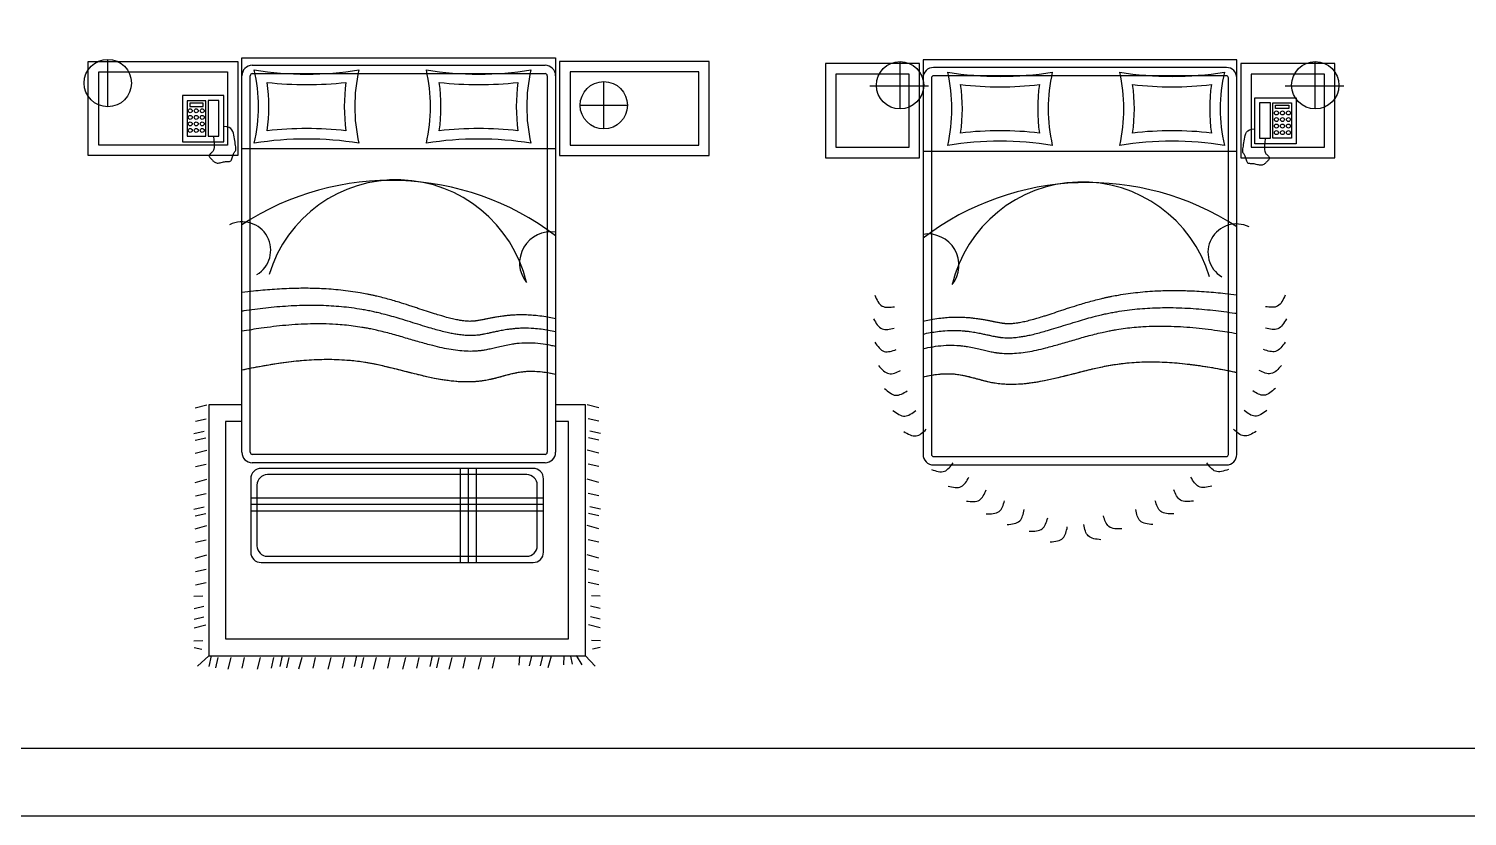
# Model space of a CAD drawing. Header units: inches. Extents: x 7.5 to 50, y 15.4 to 40.2.
# Drawn here: x 35.87 to 42.75, y 15.43 to 19.2 of the extents above; entities that cross this region are included whole.
import ezdxf

# ---------------------------------------------------------------- set-up
doc = ezdxf.new("R2010")
doc.units = ezdxf.units.IN
doc.header["$MEASUREMENT"] = 0
for name, color, linetype in [('02', 2, 'Continuous'), ('1', 1, 'Continuous'), ('kadrbm', 4, 'Continuous')]:
    doc.layers.add(name, color=color, linetype=linetype)

# ---------------------------------------------------------------- blocks, each defined once
blk = doc.blocks.new('kadrbm')
at = {"layer": 'kadrbm', "color": 4}
blk.add_lwpolyline([(0, 0), (0, 24.7972), (21, 24.7972), (21, 0), (0, 0)], close=True, dxfattribs=at)
blk.add_lwpolyline([(20.6631, 0.3257), (20.6631, 24.4603), (0.3369, 24.4603), (0.3369, 0.3257), (20.6631, 0.3257)], dxfattribs=at)

msp = doc.modelspace()

# ---------------------------------------------------------------- linework, layer by layer
at = {"layer": '02'}
for p, q in [((36.2499, 18.824), (36.2499, 19.0502)), ((36.8908, 19.058), (38.3908, 19.058)), ((36.8908, 17.1721), (36.8908, 19.058)), ((38.3908, 19.058), (38.3908, 17.1721)), ((36.1563, 18.5907), (36.1563, 19.0407)), ((36.1563, 19.0407), (36.8718, 19.0407)), ((36.2063, 18.6407), (36.2063, 18.9907)), ((36.2063, 18.9907), (36.8218, 18.9907)), ((36.8218, 18.9907), (36.8218, 18.6407)), ((36.8718, 19.0407), (36.8718, 18.5907)), ((36.9408, 19.0221), (38.3408, 19.0221)), ((36.9408, 18.9821), (38.3408, 18.9821)), ((39.1253, 19.0407), (38.4097, 19.0407)), ((38.4097, 19.0407), (38.4097, 18.5907)), ((39.0753, 18.9907), (38.4597, 18.9907)), ((38.4597, 18.9907), (38.4597, 18.6407)), ((39.0753, 18.6407), (39.0753, 18.9907)), ((39.1253, 18.5907), (39.1253, 19.0407)), ((40.081, 18.9803), (39.731, 18.9803)), ((39.731, 18.9803), (39.731, 18.6303)), ((40.081, 18.6303), (40.081, 18.9803)), ((42.0664, 18.9803), (41.7164, 18.9803)), ((41.7164, 18.9803), (41.7164, 18.6303)), ((42.0664, 18.6303), (42.0664, 18.9803)), ((36.9308, 17.1721), (36.9308, 18.9721)), ((38.3508, 18.9721), (38.3508, 17.1721)), ((38.6212, 18.7178), (38.6212, 18.9441)), ((40.1874, 18.9617), (40.1874, 17.1617)), ((41.5974, 18.9717), (40.1974, 18.9717)), ((41.6074, 17.1617), (41.6074, 18.9617)), ((36.8051, 18.877), (36.6065, 18.877)), ((36.6065, 18.877), (36.6065, 18.6563)), ((36.7184, 18.8529), (36.6297, 18.8529)), ((36.6297, 18.8529), (36.6297, 18.6835)), ((36.7184, 18.6835), (36.7184, 18.8529)), ((36.7809, 18.8539), (36.7305, 18.8539)), ((36.7305, 18.8539), (36.7305, 18.6825)), ((36.7809, 18.6825), (36.7809, 18.8539)), ((36.8051, 18.6563), (36.8051, 18.877)), ((36.7063, 18.8418), (36.6418, 18.8418)), ((36.6418, 18.8418), (36.6418, 18.8256)), ((36.6418, 18.8256), (36.7063, 18.8256)), ((36.7063, 18.8256), (36.7063, 18.8418)), ((38.5081, 18.831), (38.7344, 18.831)), ((36.8192, 18.7277), (36.8051, 18.7289)), ((36.83, 18.7246), (36.8192, 18.7277)), ((36.838, 18.7196), (36.83, 18.7246)), ((36.8437, 18.7133), (36.838, 18.7196)), ((36.8476, 18.7058), (36.8437, 18.7133)), ((36.8502, 18.6976), (36.8476, 18.7058)), ((36.8218, 18.6407), (36.2063, 18.6407)), ((36.6065, 18.6563), (36.8051, 18.6563)), ((36.6297, 18.6835), (36.7184, 18.6835)), ((36.7305, 18.6825), (36.7809, 18.6825)), ((36.7557, 18.6825), (36.7573, 18.6638)), ((36.7573, 18.6638), (36.7581, 18.6488)), ((36.7583, 18.6372), (36.7579, 18.6283)), ((36.7581, 18.6488), (36.7583, 18.6372)), ((36.8519, 18.6888), (36.8502, 18.6976)), ((36.8534, 18.6798), (36.8519, 18.6888)), ((36.8549, 18.671), (36.8534, 18.6798)), ((36.8565, 18.6623), (36.8549, 18.671)), ((36.8581, 18.6541), (36.8565, 18.6623)), ((36.8596, 18.6463), (36.8581, 18.6541)), ((36.8608, 18.6391), (36.8596, 18.6463)), ((36.8618, 18.6326), (36.8608, 18.6391)), ((38.4597, 18.6407), (39.0753, 18.6407)), ((36.8718, 18.5907), (36.1563, 18.5907)), ((36.7346, 18.5913), (36.7344, 18.5891)), ((36.7344, 18.5891), (36.7349, 18.5868)), ((36.7354, 18.5935), (36.7346, 18.5913)), ((36.7349, 18.5868), (36.736, 18.5844)), ((36.7369, 18.5956), (36.7354, 18.5935)), ((36.736, 18.5844), (36.7376, 18.582)), ((36.7389, 18.5978), (36.7369, 18.5956)), ((36.7376, 18.582), (36.7396, 18.5796)), ((36.7412, 18.6001), (36.7389, 18.5978)), ((36.7396, 18.5796), (36.7419, 18.577)), ((36.7438, 18.6024), (36.7412, 18.6001)), ((36.7419, 18.577), (36.7445, 18.5744)), ((36.7464, 18.6048), (36.7438, 18.6024)), ((36.7445, 18.5744), (36.7472, 18.5716)), ((36.7491, 18.6073), (36.7464, 18.6048)), ((36.7472, 18.5716), (36.7499, 18.5688)), ((36.7515, 18.61), (36.7491, 18.6073)), ((36.7499, 18.5688), (36.7527, 18.566)), ((36.7537, 18.613), (36.7515, 18.61)), ((36.7555, 18.6167), (36.7537, 18.613)), ((36.7569, 18.6216), (36.7555, 18.6167)), ((36.7579, 18.6283), (36.7569, 18.6216)), ((36.8398, 18.5673), (36.8418, 18.5705)), ((36.8418, 18.5705), (36.8435, 18.5745)), ((36.8435, 18.5745), (36.845, 18.5791)), ((36.845, 18.5791), (36.8463, 18.5839)), ((36.8463, 18.5839), (36.8476, 18.5889)), ((36.8476, 18.5889), (36.8489, 18.5937)), ((36.8489, 18.5937), (36.8502, 18.5981)), ((36.8502, 18.5981), (36.8517, 18.6019)), ((36.8517, 18.6019), (36.8534, 18.6049)), ((36.8534, 18.6049), (36.8551, 18.6073)), ((36.8551, 18.6073), (36.8569, 18.6093)), ((36.8569, 18.6093), (36.8586, 18.6112)), ((36.8586, 18.6112), (36.8601, 18.6132)), ((36.8601, 18.6132), (36.8613, 18.6156)), ((36.8613, 18.6156), (36.8622, 18.6185)), ((36.8625, 18.6269), (36.8618, 18.6326)), ((36.8622, 18.6185), (36.8626, 18.6222)), ((36.8626, 18.6222), (36.8625, 18.6269)), ((38.3908, 18.6221), (36.8908, 18.6221)), ((38.4097, 18.5907), (39.1253, 18.5907)), ((39.731, 18.6303), (40.081, 18.6303)), ((41.7164, 18.6303), (42.0664, 18.6303)), ((36.7527, 18.566), (36.7557, 18.5633)), ((36.7557, 18.5633), (36.7588, 18.5608)), ((36.7588, 18.5608), (36.7621, 18.5586)), ((36.7621, 18.5586), (36.7656, 18.5569)), ((36.7656, 18.5569), (36.7694, 18.5555)), ((36.7694, 18.5555), (36.7735, 18.5548)), ((36.7735, 18.5548), (36.778, 18.5548)), ((36.778, 18.5548), (36.7827, 18.5553)), ((36.7827, 18.5553), (36.7876, 18.5562)), ((36.7876, 18.5562), (36.7926, 18.5573)), ((36.7926, 18.5573), (36.7977, 18.5586)), ((36.7977, 18.5586), (36.8027, 18.5599)), ((36.8027, 18.5599), (36.8077, 18.561)), ((36.8077, 18.561), (36.8124, 18.5617)), ((36.8124, 18.5617), (36.8168, 18.5621)), ((36.8168, 18.5621), (36.821, 18.5622)), ((36.821, 18.5622), (36.8249, 18.5622)), ((36.8249, 18.5622), (36.8285, 18.5623)), ((36.8285, 18.5623), (36.8318, 18.5627)), ((36.8318, 18.5627), (36.8348, 18.5635)), ((36.8348, 18.5635), (36.8375, 18.565)), ((36.8375, 18.565), (36.8398, 18.5673)), ((36.6681, 17.3846), (36.7241, 17.3996)), ((36.8908, 17.3998), (36.7331, 17.3998)), ((36.7331, 17.3998), (36.7331, 16.1998)), ((38.5331, 17.3998), (38.3908, 17.3998)), ((38.5331, 16.1998), (38.5331, 17.3998)), ((38.5982, 17.3846), (38.5422, 17.3996)), ((36.6693, 17.3207), (36.7197, 17.3319)), ((38.597, 17.3207), (38.5465, 17.3319)), ((36.6606, 17.262), (36.711, 17.2732)), ((36.8908, 17.3198), (36.8131, 17.3198)), ((36.8131, 17.3198), (36.8131, 16.2798)), ((38.4531, 17.3198), (38.3908, 17.3198)), ((38.4531, 16.2798), (38.4531, 17.3198)), ((38.6057, 17.262), (38.5552, 17.2732)), ((36.6681, 17.2296), (36.7185, 17.2409)), ((38.5982, 17.2296), (38.5478, 17.2409)), ((36.6681, 17.1679), (36.7241, 17.1829)), ((38.3408, 17.1621), (36.9408, 17.1621)), ((38.5982, 17.1679), (38.5422, 17.1829)), ((40.1974, 17.1517), (41.5974, 17.1517)), ((36.6693, 17.104), (36.7197, 17.1152)), ((38.3408, 17.1221), (36.9408, 17.1221)), ((38.2831, 17.0953), (36.9831, 17.0953)), ((38.2531, 17.0653), (37.0131, 17.0653)), ((37.9352, 17.0953), (37.9352, 16.6453)), ((37.9731, 17.0953), (37.9731, 16.6453)), ((38.0111, 17.0953), (38.0111, 16.6453)), ((38.597, 17.104), (38.5465, 17.1152)), ((36.6681, 17.028), (36.7241, 17.0429)), ((36.9331, 17.0453), (36.9331, 16.6953)), ((36.9631, 17.0153), (36.9631, 16.7253)), ((38.3031, 16.7253), (38.3031, 17.0153)), ((38.3331, 16.6953), (38.3331, 17.0453)), ((38.5982, 17.028), (38.5422, 17.0429)), ((36.6693, 16.964), (36.7197, 16.9753)), ((36.9331, 16.9551), (38.3331, 16.9551)), ((36.9331, 16.9235), (38.3331, 16.9235)), ((38.597, 16.964), (38.5465, 16.9753)), ((36.6606, 16.9008), (36.711, 16.912)), ((36.6681, 16.8685), (36.7185, 16.8797)), ((36.9331, 16.8919), (38.3331, 16.8919)), ((38.5982, 16.8685), (38.5478, 16.8797)), ((38.6057, 16.9008), (38.5552, 16.912)), ((36.6681, 16.8068), (36.7241, 16.8217)), ((38.5982, 16.8068), (38.5422, 16.8217)), ((36.6693, 16.7428), (36.7197, 16.754)), ((38.597, 16.7428), (38.5465, 16.754)), ((36.6681, 16.6668), (36.7241, 16.6818)), ((36.9831, 16.6453), (38.2831, 16.6453)), ((37.0131, 16.6753), (38.2531, 16.6753)), ((38.5982, 16.6668), (38.5422, 16.6818)), ((36.6693, 16.6029), (36.7197, 16.6141)), ((38.597, 16.6029), (38.5465, 16.6141)), ((36.6693, 16.5382), (36.7197, 16.5494)), ((38.597, 16.5382), (38.5465, 16.5494)), ((36.6617, 16.4841), (36.7046, 16.486)), ((36.6625, 16.4261), (36.7092, 16.4373)), ((38.6038, 16.4261), (38.5571, 16.4373)), ((38.6046, 16.4841), (38.5616, 16.486)), ((36.6625, 16.3742), (36.7092, 16.3854)), ((38.6038, 16.3742), (38.5571, 16.3854)), ((36.6625, 16.3323), (36.7185, 16.3472)), ((38.6038, 16.3323), (38.5478, 16.3472)), ((36.6606, 16.271), (36.7035, 16.2729)), ((36.6624, 16.2392), (36.6998, 16.2317)), ((36.8131, 16.2798), (38.4531, 16.2798)), ((38.6057, 16.271), (38.5627, 16.2729)), ((38.6038, 16.2392), (38.5665, 16.2317)), ((36.7331, 16.1998), (36.6789, 16.1504)), ((36.7331, 16.1998), (38.5331, 16.1998)), ((36.7444, 16.1994), (36.7331, 16.1489)), ((36.7767, 16.1919), (36.7655, 16.1414)), ((36.8384, 16.1919), (36.8234, 16.1358)), ((36.9023, 16.1907), (36.8911, 16.1402)), ((36.9783, 16.1919), (36.9634, 16.1358)), ((37.0423, 16.1907), (37.0311, 16.1402)), ((37.083, 16.1994), (37.0717, 16.1489)), ((37.1153, 16.1919), (37.1041, 16.1414)), ((37.177, 16.1919), (37.162, 16.1358)), ((37.2409, 16.1907), (37.2297, 16.1402)), ((37.3169, 16.1919), (37.302, 16.1358)), ((37.3809, 16.1907), (37.3697, 16.1402)), ((37.4396, 16.1994), (37.4284, 16.1489)), ((37.4719, 16.1919), (37.4607, 16.1414)), ((37.5336, 16.1919), (37.5187, 16.1358)), ((37.5976, 16.1907), (37.5864, 16.1402)), ((37.6736, 16.1919), (37.6586, 16.1358)), ((37.7375, 16.1907), (37.7263, 16.1402)), ((37.8008, 16.1994), (37.7896, 16.1489)), ((37.8331, 16.1919), (37.8219, 16.1414)), ((37.8948, 16.1919), (37.8799, 16.1358)), ((37.9588, 16.1907), (37.9475, 16.1402)), ((38.0348, 16.1919), (38.0198, 16.1358)), ((38.0987, 16.1907), (38.0875, 16.1402)), ((38.2174, 16.1983), (38.2156, 16.1553)), ((38.2755, 16.1975), (38.2642, 16.1508)), ((38.3274, 16.1975), (38.3162, 16.1508)), ((38.3693, 16.1975), (38.3543, 16.1414)), ((38.4306, 16.1994), (38.4287, 16.1564)), ((38.4624, 16.1975), (38.4698, 16.1601)), ((38.4889, 16.2005), (38.5166, 16.1564)), ((38.5331, 16.1998), (38.5798, 16.1504))]:
    msp.add_line(p, q, dxfattribs=at)
for centre, radius in [((36.2499, 18.9371), 0.1131), ((38.6212, 18.831), 0.1131), ((36.6438, 18.8045), 0.00956), ((36.6438, 18.7732), 0.00956), ((36.6725, 18.8045), 0.00956), ((36.6725, 18.7732), 0.00956), ((36.7013, 18.8045), 0.00956), ((36.7013, 18.7732), 0.00956), ((36.6438, 18.742), 0.00956), ((36.6438, 18.7107), 0.00956), ((36.6725, 18.742), 0.00956), ((36.6725, 18.7107), 0.00956), ((36.7013, 18.742), 0.00956), ((36.7013, 18.7107), 0.00956)]:
    msp.add_circle(centre, radius, dxfattribs=at)
for centre, radius, start, end in [((36.9408, 18.9721), 0.05, 90, 180), ((36.9408, 18.9721), 0.01, 90, 180), ((36.1948, 18.8246), 0.7756, 346.9604, 13.0396), ((37.2004, 20.5521), 1.5725, 260.85216, 279.14784), ((38.2061, 18.8246), 0.7756, 166.9604, 193.0396), ((38.0228, 20.5521), 1.5725, 260.85216, 279.14784), ((37.0172, 18.8246), 0.7756, 346.9604, 13.0396), ((39.0284, 18.8246), 0.7756, 166.9604, 193.0396), ((38.3408, 18.9721), 0.05, 0, 90), ((38.3408, 18.9721), 0.01, 0, 90), ((39.5098, 18.8141), 0.7756, 346.9604, 13.0396), ((40.5154, 20.5416), 1.5725, 260.85216, 279.14784), ((41.5211, 18.8141), 0.7756, 166.9604, 193.0396), ((36.1948, 18.8246), 0.8256, 351.92675, 8.07325), ((37.2004, 20.5521), 1.6225, 263.33967, 276.66033), ((38.2061, 18.8246), 0.8256, 171.92675, 188.07325), ((38.0228, 20.5521), 1.6225, 263.33967, 276.66033), ((37.0172, 18.8246), 0.8256, 351.92675, 8.07325), ((39.0284, 18.8246), 0.8256, 171.92675, 188.07325), ((40.1974, 18.9617), 0.01, 90, 180), ((39.5098, 18.8141), 0.8256, 351.92675, 8.07325), ((40.5154, 20.5416), 1.6225, 263.33967, 276.66033), ((41.5211, 18.8141), 0.8256, 171.92675, 188.07325), ((41.3378, 20.5416), 1.6225, 263.33967, 276.66033), ((40.3321, 18.8141), 0.8256, 351.92675, 8.07325), ((42.3434, 18.8141), 0.8256, 171.92675, 188.07325), ((41.5974, 18.9617), 0.01, 0, 90), ((37.2004, 17.0971), 1.6225, 83.33967, 96.66033), ((38.0228, 17.0971), 1.6225, 83.33967, 96.66033), ((40.5154, 17.0866), 1.6225, 83.33967, 96.66033), ((41.3378, 17.0866), 1.6225, 83.33967, 96.66033), ((37.2004, 17.0971), 1.5725, 80.85216, 99.14784), ((38.0228, 17.0971), 1.5725, 80.85216, 99.14784), ((40.5154, 17.0866), 1.5725, 80.85216, 99.14784), ((37.6032, 17.1701), 1.302, 52.78115, 123.17307), ((37.631, 17.8376), 0.6371, 13.28318, 163.23315), ((40.935, 17.1596), 1.302, 56.82693, 127.21885), ((36.8926, 18.1379), 0.136, 300.99987, 116.25853), ((38.3678, 18.0769), 0.1493, 81.16352, 218.49155), ((40.1704, 18.0664), 0.1493, 321.50845, 98.83648), ((36.9408, 17.1721), 0.05, 180, 270), ((36.9408, 17.1721), 0.01, 180, 270), ((38.3408, 17.1721), 0.05, 270, 0), ((38.3408, 17.1721), 0.01, 270, 0), ((40.1974, 17.1617), 0.01, 180, 270), ((41.5974, 17.1617), 0.01, 270, 0), ((36.9831, 17.0453), 0.05, 90, 180), ((37.0131, 17.0153), 0.05, 90, 180), ((38.2531, 17.0153), 0.05, 0, 90), ((38.2831, 17.0453), 0.05, 0, 90), ((37.0131, 16.7253), 0.05, 180, 270), ((38.2531, 16.7253), 0.05, 270, 0), ((36.9831, 16.6953), 0.05, 180, 270), ((38.2831, 16.6953), 0.05, 270, 0)]:
    msp.add_arc(centre, radius, start, end, dxfattribs=at)
for points, knots in [([(38.3908, 17.81), (38.3861, 17.811), (38.3813, 17.8121), (38.3657, 17.8153), (38.3547, 17.8174), (38.3312, 17.8213), (38.3187, 17.8231), (38.2957, 17.8257), (38.2854, 17.8266), (38.2643, 17.8281), (38.2536, 17.8286), (38.2361, 17.829), (38.2294, 17.829), (38.2185, 17.8289), (38.2144, 17.8289), (38.2018, 17.8285), (38.1933, 17.8281), (38.1832, 17.8275), (38.1817, 17.8274), (38.1787, 17.8272), (38.1772, 17.827), (38.1728, 17.8267), (38.17, 17.8265), (38.1643, 17.8259), (38.1615, 17.8257), (38.1533, 17.8248), (38.1479, 17.8242), (38.1387, 17.823), (38.1347, 17.8224), (38.123, 17.8208), (38.1155, 17.8196), (38.1052, 17.8179), (38.1021, 17.8174), (38.096, 17.8163), (38.093, 17.8157), (38.0842, 17.8141), (38.0786, 17.8131), (38.0679, 17.811), (38.0628, 17.81), (38.0561, 17.8086), (38.0544, 17.8083), (38.0509, 17.8076), (38.0492, 17.8073), (38.0442, 17.8063), (38.0411, 17.8056), (38.0315, 17.8038), (38.0256, 17.8027), (38.019, 17.8015), (38.0175, 17.8013), (38.0146, 17.8008), (38.0133, 17.8006), (38.0109, 17.8002), (38.0099, 17.8001), (38.008, 17.7998), (38.0071, 17.7997), (38.0058, 17.7995), (38.0053, 17.7994), (38.0044, 17.7993), (38.0041, 17.7993), (38.003, 17.7992), (38.0023, 17.7991), (38.0009, 17.799), (38.0001, 17.7989), (37.998, 17.7987), (37.9965, 17.7986), (37.9934, 17.7984), (37.9919, 17.7983), (37.9871, 17.7982), (37.9838, 17.7981), (37.9769, 17.7982), (37.9732, 17.7984), (37.9621, 17.799), (37.954, 17.7998), (37.9401, 17.8017), (37.9347, 17.8025), (37.9252, 17.8042), (37.9211, 17.805), (37.9086, 17.8075), (37.8999, 17.8094), (37.8814, 17.8139), (37.8717, 17.8165), (37.8549, 17.8211), (37.8479, 17.8232), (37.8314, 17.8281), (37.8217, 17.8311), (37.8055, 17.8362), (37.7992, 17.8382), (37.7863, 17.8423), (37.7798, 17.8445), (37.7599, 17.851), (37.7461, 17.8556), (37.7249, 17.8626), (37.7178, 17.8649), (37.7033, 17.8697), (37.696, 17.8721), (37.6735, 17.8793), (37.6582, 17.8842), (37.6325, 17.892), (37.6225, 17.895), (37.6021, 17.9009), (37.5917, 17.9038), (37.5706, 17.9095), (37.5598, 17.9123), (37.5444, 17.916), (37.54, 17.9171), (37.5328, 17.9188), (37.5302, 17.9194), (37.525, 17.9206), (37.5223, 17.9212), (37.5145, 17.9229), (37.5092, 17.924), (37.4987, 17.9262), (37.4935, 17.9273), (37.4778, 17.9304), (37.4674, 17.9323), (37.4256, 17.9395), (37.3945, 17.9438), (37.3327, 17.9504), (37.3021, 17.9527), (37.2474, 17.9553), (37.2232, 17.9559), (37.1752, 17.9562), (37.1514, 17.9558), (37.097, 17.9541), (37.0665, 17.9524), (37.0062, 17.948), (36.9765, 17.9452), (36.9282, 17.94), (36.9094, 17.9378), (36.8908, 17.9355)], [231.130346, 231.130346, 231.130346, 231.130346, 240.568219, 240.568219, 261.773846, 261.773846, 284.874936, 284.874936, 303.349209, 303.349209, 321.823482, 321.823482, 333.217097, 333.217097, 340.119488, 340.119488, 354.148606, 354.148606, 356.632573, 356.632573, 359.116541, 359.116541, 363.98052, 363.98052, 368.8445, 368.8445, 378.572459, 378.572459, 386.219297, 386.219297, 401.512972, 401.512972, 408.42834, 408.42834, 415.343708, 415.343708, 429.174445, 429.174445, 443.335879, 443.335879, 448.633389, 448.633389, 453.930899, 453.930899, 464.52592, 464.52592, 488.075333, 488.075333, 495.669035, 495.669035, 503.262737, 503.262737, 509.716383, 509.716383, 516.170029, 516.170029, 520.587352, 520.587352, 523.682012, 523.682012, 529.871331, 529.871331, 536.060651, 536.060651, 548.43929, 548.43929, 560.817929, 560.817929, 585.575207, 585.575207, 610.332484, 610.332484, 658.311599, 658.311599, 686.599029, 686.599029, 706.339667, 706.339667, 745.820942, 745.820942, 785.302218, 785.302218, 811.709536, 811.709536, 846.579199, 846.579199, 868.074238, 868.074238, 889.569277, 889.569277, 932.559354, 932.559354, 953.815729, 953.815729, 975.072105, 975.072105, 1017.584855, 1017.584855, 1043.882125, 1043.882125, 1070.179395, 1070.179395, 1096.476665, 1096.476665, 1107.111283, 1107.111283, 1113.333906, 1113.333906, 1119.556529, 1119.556529, 1132.001775, 1132.001775, 1144.447021, 1144.447021, 1169.337513, 1169.337513, 1244.209105, 1244.209105, 1319.080697, 1319.080697, 1379.358325, 1379.358325, 1439.635953, 1439.635953, 1518.575951, 1518.575951, 1597.515949, 1597.515949, 1648.344618, 1648.344618, 1648.344618, 1648.344618]), ([(40.1474, 17.7995), (40.1522, 17.8006), (40.1569, 17.8017), (40.1725, 17.8049), (40.1835, 17.807), (40.207, 17.8109), (40.2195, 17.8126), (40.2425, 17.8152), (40.2529, 17.8162), (40.2739, 17.8177), (40.2846, 17.8182), (40.3021, 17.8185), (40.3088, 17.8186), (40.3197, 17.8185), (40.3239, 17.8184), (40.3364, 17.8181), (40.3449, 17.8177), (40.355, 17.8171), (40.3565, 17.8169), (40.3595, 17.8167), (40.361, 17.8166), (40.3654, 17.8163), (40.3682, 17.816), (40.3739, 17.8155), (40.3767, 17.8152), (40.3849, 17.8144), (40.3903, 17.8137), (40.3996, 17.8126), (40.4035, 17.812), (40.4152, 17.8104), (40.4227, 17.8092), (40.433, 17.8075), (40.4361, 17.8069), (40.4423, 17.8058), (40.4452, 17.8053), (40.454, 17.8037), (40.4596, 17.8026), (40.4703, 17.8006), (40.4754, 17.7995), (40.4821, 17.7982), (40.4839, 17.7979), (40.4873, 17.7972), (40.489, 17.7968), (40.494, 17.7958), (40.4971, 17.7952), (40.5067, 17.7933), (40.5126, 17.7922), (40.5192, 17.7911), (40.5207, 17.7908), (40.5236, 17.7903), (40.525, 17.7901), (40.5273, 17.7898), (40.5283, 17.7896), (40.5302, 17.7894), (40.5311, 17.7892), (40.5324, 17.7891), (40.533, 17.789), (40.5338, 17.7889), (40.5342, 17.7889), (40.5352, 17.7887), (40.5359, 17.7887), (40.5374, 17.7885), (40.5381, 17.7885), (40.5403, 17.7883), (40.5417, 17.7882), (40.5448, 17.788), (40.5463, 17.7879), (40.5511, 17.7878), (40.5544, 17.7877), (40.5613, 17.7878), (40.565, 17.7879), (40.5762, 17.7886), (40.5842, 17.7894), (40.5981, 17.7913), (40.6035, 17.7921), (40.613, 17.7938), (40.6171, 17.7945), (40.6296, 17.797), (40.6384, 17.799), (40.6568, 17.8035), (40.6665, 17.806), (40.6833, 17.8107), (40.6903, 17.8127), (40.7068, 17.8176), (40.7165, 17.8206), (40.7327, 17.8257), (40.739, 17.8277), (40.7519, 17.8319), (40.7584, 17.834), (40.7783, 17.8406), (40.7921, 17.8451), (40.8133, 17.8521), (40.8204, 17.8545), (40.8349, 17.8593), (40.8423, 17.8617), (40.8647, 17.8689), (40.8801, 17.8738), (40.9057, 17.8816), (40.9157, 17.8846), (40.9361, 17.8905), (40.9465, 17.8934), (40.9676, 17.8991), (40.9784, 17.9018), (40.9938, 17.9056), (40.9983, 17.9067), (41.0054, 17.9083), (41.008, 17.909), (41.0133, 17.9101), (41.0159, 17.9107), (41.0238, 17.9125), (41.029, 17.9136), (41.0395, 17.9158), (41.0447, 17.9169), (41.0604, 17.92), (41.0708, 17.9219), (41.1126, 17.9291), (41.1437, 17.9334), (41.2055, 17.94), (41.2361, 17.9423), (41.2908, 17.9449), (41.315, 17.9455), (41.363, 17.9457), (41.3868, 17.9454), (41.4413, 17.9437), (41.4718, 17.942), (41.532, 17.9375), (41.5618, 17.9348), (41.6101, 17.9296), (41.6288, 17.9274), (41.6474, 17.925)], [231.130346, 231.130346, 231.130346, 231.130346, 240.568219, 240.568219, 261.773846, 261.773846, 284.874936, 284.874936, 303.349209, 303.349209, 321.823482, 321.823482, 333.217097, 333.217097, 340.119488, 340.119488, 354.148606, 354.148606, 356.632573, 356.632573, 359.116541, 359.116541, 363.98052, 363.98052, 368.8445, 368.8445, 378.572459, 378.572459, 386.219297, 386.219297, 401.512972, 401.512972, 408.42834, 408.42834, 415.343708, 415.343708, 429.174445, 429.174445, 443.335879, 443.335879, 448.633389, 448.633389, 453.930899, 453.930899, 464.52592, 464.52592, 488.075333, 488.075333, 495.669035, 495.669035, 503.262737, 503.262737, 509.716383, 509.716383, 516.170029, 516.170029, 520.587352, 520.587352, 523.682012, 523.682012, 529.871331, 529.871331, 536.060651, 536.060651, 548.43929, 548.43929, 560.817929, 560.817929, 585.575207, 585.575207, 610.332484, 610.332484, 658.311599, 658.311599, 686.599029, 686.599029, 706.339667, 706.339667, 745.820942, 745.820942, 785.302218, 785.302218, 811.709536, 811.709536, 846.579199, 846.579199, 868.074238, 868.074238, 889.569277, 889.569277, 932.559354, 932.559354, 953.815729, 953.815729, 975.072105, 975.072105, 1017.584855, 1017.584855, 1043.882125, 1043.882125, 1070.179395, 1070.179395, 1096.476665, 1096.476665, 1107.111283, 1107.111283, 1113.333906, 1113.333906, 1119.556529, 1119.556529, 1132.001775, 1132.001775, 1144.447021, 1144.447021, 1169.337513, 1169.337513, 1244.209105, 1244.209105, 1319.080697, 1319.080697, 1379.358325, 1379.358325, 1439.635953, 1439.635953, 1518.575951, 1518.575951, 1597.515949, 1597.515949, 1648.344618, 1648.344618, 1648.344618, 1648.344618]), ([(38.3908, 17.7476), (38.3906, 17.7476), (38.3905, 17.7477), (38.3794, 17.7502), (38.3683, 17.7525), (38.3456, 17.7567), (38.334, 17.7585), (38.3105, 17.7615), (38.2985, 17.7628), (38.2698, 17.7648), (38.2528, 17.7653), (38.2313, 17.765), (38.2271, 17.7649), (38.2145, 17.7644), (38.2059, 17.7639), (38.1955, 17.763), (38.1936, 17.7628), (38.19, 17.7625), (38.1881, 17.7623), (38.1827, 17.7617), (38.1791, 17.7613), (38.1721, 17.7604), (38.1687, 17.76), (38.1601, 17.7588), (38.1551, 17.758), (38.141, 17.7557), (38.1321, 17.7541), (38.1161, 17.751), (38.1087, 17.7495), (38.0947, 17.7465), (38.088, 17.7451), (38.0754, 17.7423), (38.0694, 17.741), (38.059, 17.7388), (38.0544, 17.7379), (38.0476, 17.7365), (38.0451, 17.736), (38.0396, 17.735), (38.0365, 17.7344), (38.0311, 17.7335), (38.0288, 17.7331), (38.0259, 17.7327), (38.0251, 17.7326), (38.0235, 17.7324), (38.0228, 17.7323), (38.0212, 17.7321), (38.0204, 17.732), (38.0181, 17.7317), (38.0165, 17.7315), (38.0101, 17.7309), (38.0051, 17.7305), (37.9925, 17.7299), (37.9847, 17.7298), (37.9686, 17.7302), (37.9603, 17.7307), (37.9431, 17.7322), (37.9342, 17.7333), (37.9176, 17.7357), (37.9102, 17.7369), (37.8948, 17.7398), (37.887, 17.7414), (37.8695, 17.7452), (37.8597, 17.7475), (37.8397, 17.7526), (37.8295, 17.7553), (37.8086, 17.7611), (37.7979, 17.7642), (37.7727, 17.7717), (37.758, 17.7762), (37.7279, 17.7855), (37.7124, 17.7904), (37.6808, 17.8002), (37.6646, 17.8052), (37.6349, 17.8141), (37.6215, 17.818), (37.5943, 17.8256), (37.5803, 17.8294), (37.5569, 17.8353), (37.5476, 17.8376), (37.5345, 17.8406), (37.5309, 17.8415), (37.5232, 17.8432), (37.519, 17.8441), (37.5107, 17.8459), (37.5065, 17.8467), (37.4982, 17.8484), (37.494, 17.8493), (37.4815, 17.8517), (37.4732, 17.8532), (37.4483, 17.8574), (37.4318, 17.8599), (37.3826, 17.8664), (37.3502, 17.8694), (37.2858, 17.8734), (37.2538, 17.8742), (37.1852, 17.8742), (37.1486, 17.8729), (37.0762, 17.8685), (37.0404, 17.8653), (36.9696, 17.8576), (36.9345, 17.853), (36.8968, 17.8475), (36.8938, 17.847), (36.8908, 17.8466)], [219.582508, 219.582508, 219.582508, 219.582508, 219.928277, 219.928277, 245.073137, 245.073137, 270.217997, 270.217997, 295.362857, 295.362857, 329.649995, 329.649995, 337.974191, 337.974191, 354.622582, 354.622582, 358.245578, 358.245578, 361.868575, 361.868575, 369.114569, 369.114569, 376.360563, 376.360563, 387.295149, 387.295149, 408.050638, 408.050638, 427.109416, 427.109416, 446.168193, 446.168193, 465.22697, 465.22697, 481.596767, 481.596767, 491.112433, 491.112433, 504.498149, 504.498149, 515.611116, 515.611116, 519.793814, 519.793814, 523.976512, 523.976512, 528.15921, 528.15921, 536.524605, 536.524605, 562.569258, 562.569258, 601.201607, 601.201607, 639.833956, 639.833956, 678.466304, 678.466304, 709.014515, 709.014515, 739.562725, 739.562725, 775.695874, 775.695874, 811.829022, 811.829022, 847.962171, 847.962171, 895.327453, 895.327453, 942.692735, 942.692735, 990.058017, 990.058017, 1027.665483, 1027.665483, 1065.27295, 1065.27295, 1089.824071, 1089.824071, 1099.100112, 1099.100112, 1109.728182, 1109.728182, 1120.356253, 1120.356253, 1130.984324, 1130.984324, 1152.240465, 1152.240465, 1194.752748, 1194.752748, 1278.740023, 1278.740023, 1362.727298, 1362.727298, 1460.590628, 1460.590628, 1558.453959, 1558.453959, 1656.31729, 1656.31729, 1664.830175, 1664.830175, 1664.830175, 1664.830175]), ([(40.1474, 17.7372), (40.1476, 17.7372), (40.1477, 17.7372), (40.1588, 17.7398), (40.17, 17.7421), (40.1927, 17.7462), (40.2042, 17.7481), (40.2277, 17.7511), (40.2397, 17.7523), (40.2685, 17.7544), (40.2854, 17.7549), (40.3069, 17.7545), (40.3111, 17.7544), (40.3238, 17.7539), (40.3323, 17.7534), (40.3427, 17.7525), (40.3446, 17.7524), (40.3483, 17.752), (40.3501, 17.7518), (40.3555, 17.7513), (40.3591, 17.7509), (40.3661, 17.75), (40.3696, 17.7495), (40.3781, 17.7484), (40.3831, 17.7476), (40.3972, 17.7453), (40.4061, 17.7437), (40.4222, 17.7406), (40.4295, 17.7391), (40.4435, 17.7361), (40.4502, 17.7347), (40.4628, 17.7319), (40.4688, 17.7306), (40.4792, 17.7284), (40.4838, 17.7274), (40.4907, 17.7261), (40.4931, 17.7256), (40.4987, 17.7245), (40.5018, 17.724), (40.5071, 17.7231), (40.5094, 17.7227), (40.5124, 17.7223), (40.5131, 17.7222), (40.5147, 17.7219), (40.5155, 17.7218), (40.517, 17.7216), (40.5178, 17.7215), (40.5201, 17.7213), (40.5217, 17.7211), (40.5281, 17.7204), (40.5331, 17.7201), (40.5457, 17.7195), (40.5535, 17.7194), (40.5696, 17.7198), (40.5779, 17.7202), (40.5952, 17.7218), (40.6041, 17.7229), (40.6206, 17.7253), (40.6281, 17.7265), (40.6434, 17.7294), (40.6512, 17.7309), (40.6688, 17.7348), (40.6785, 17.7371), (40.6985, 17.7421), (40.7087, 17.7449), (40.7296, 17.7507), (40.7403, 17.7538), (40.7656, 17.7613), (40.7802, 17.7658), (40.8104, 17.7751), (40.8258, 17.7799), (40.8574, 17.7898), (40.8736, 17.7947), (40.9033, 17.8036), (40.9167, 17.8075), (40.944, 17.8152), (40.9579, 17.8189), (40.9813, 17.8249), (40.9906, 17.8272), (41.0037, 17.8302), (41.0073, 17.831), (41.0151, 17.8328), (41.0192, 17.8337), (41.0276, 17.8354), (41.0317, 17.8363), (41.04, 17.838), (41.0442, 17.8388), (41.0567, 17.8412), (41.065, 17.8427), (41.0899, 17.847), (41.1065, 17.8495), (41.1556, 17.856), (41.188, 17.859), (41.2524, 17.8629), (41.2844, 17.8638), (41.353, 17.8637), (41.3896, 17.8625), (41.462, 17.8581), (41.4978, 17.8549), (41.5687, 17.8471), (41.6037, 17.8425), (41.6414, 17.837), (41.6444, 17.8366), (41.6474, 17.8362)], [219.582508, 219.582508, 219.582508, 219.582508, 219.928277, 219.928277, 245.073137, 245.073137, 270.217997, 270.217997, 295.362857, 295.362857, 329.649995, 329.649995, 337.974191, 337.974191, 354.622582, 354.622582, 358.245578, 358.245578, 361.868575, 361.868575, 369.114569, 369.114569, 376.360563, 376.360563, 387.295149, 387.295149, 408.050638, 408.050638, 427.109416, 427.109416, 446.168193, 446.168193, 465.22697, 465.22697, 481.596767, 481.596767, 491.112433, 491.112433, 504.498149, 504.498149, 515.611116, 515.611116, 519.793814, 519.793814, 523.976512, 523.976512, 528.15921, 528.15921, 536.524605, 536.524605, 562.569258, 562.569258, 601.201607, 601.201607, 639.833956, 639.833956, 678.466304, 678.466304, 709.014515, 709.014515, 739.562725, 739.562725, 775.695874, 775.695874, 811.829022, 811.829022, 847.962171, 847.962171, 895.327453, 895.327453, 942.692735, 942.692735, 990.058017, 990.058017, 1027.665483, 1027.665483, 1065.27295, 1065.27295, 1089.824071, 1089.824071, 1099.100112, 1099.100112, 1109.728182, 1109.728182, 1120.356253, 1120.356253, 1130.984324, 1130.984324, 1152.240465, 1152.240465, 1194.752748, 1194.752748, 1278.740023, 1278.740023, 1362.727298, 1362.727298, 1460.590628, 1460.590628, 1558.453959, 1558.453959, 1656.31729, 1656.31729, 1664.830175, 1664.830175, 1664.830175, 1664.830175]), ([(38.3908, 17.6778), (38.3831, 17.6797), (38.3753, 17.6814), (38.3514, 17.6862), (38.3351, 17.6889), (38.302, 17.6929), (38.2851, 17.6941), (38.2508, 17.6948), (38.2334, 17.6943), (38.214, 17.6925), (38.2123, 17.6924), (38.2069, 17.6918), (38.2033, 17.6914), (38.1927, 17.69), (38.1858, 17.689), (38.168, 17.686), (38.1574, 17.684), (38.1369, 17.6796), (38.1271, 17.6773), (38.1081, 17.6729), (38.099, 17.6707), (38.0815, 17.6667), (38.0732, 17.6648), (38.0614, 17.6624), (38.0578, 17.6617), (38.0511, 17.6605), (38.048, 17.6599), (38.0437, 17.6592), (38.0423, 17.659), (38.0396, 17.6586), (38.0383, 17.6584), (38.0342, 17.6579), (38.0315, 17.6575), (38.0233, 17.6566), (38.0178, 17.6561), (37.9996, 17.6548), (37.9866, 17.6545), (37.9602, 17.6551), (37.9467, 17.6559), (37.9194, 17.6587), (37.9054, 17.6606), (37.8771, 17.6653), (37.8626, 17.6681), (37.8333, 17.6744), (37.8184, 17.678), (37.7825, 17.6872), (37.7614, 17.693), (37.7182, 17.7054), (37.6962, 17.7119), (37.6515, 17.7249), (37.6288, 17.7315), (37.5825, 17.7441), (37.559, 17.7501), (37.5256, 17.7577), (37.5162, 17.7597), (37.5033, 17.7624), (37.4998, 17.7631), (37.4928, 17.7644), (37.4893, 17.7651), (37.4788, 17.767), (37.4719, 17.7682), (37.4509, 17.7717), (37.437, 17.7737), (37.3953, 17.7791), (37.3675, 17.7817), (37.2995, 17.7859), (37.2594, 17.7865), (37.1796, 17.7848), (37.14, 17.7824), (37.0612, 17.7753), (37.022, 17.7706), (36.9521, 17.7607), (36.9214, 17.7558), (36.8908, 17.7506)], [204.393171, 204.393171, 204.393171, 204.393171, 224.920874, 224.920874, 266.834852, 266.834852, 308.748831, 308.748831, 350.662809, 350.662809, 354.941639, 354.941639, 363.4993, 363.4993, 380.695655, 380.695655, 408.807084, 408.807084, 436.918513, 436.918513, 465.029942, 465.029942, 493.141371, 493.141371, 506.382129, 506.382129, 517.960238, 517.960238, 523.243842, 523.243842, 528.527446, 528.527446, 539.094653, 539.094653, 560.229067, 560.229067, 609.264959, 609.264959, 658.30085, 658.30085, 707.336742, 707.336742, 756.372634, 756.372634, 805.408525, 805.408525, 872.831468, 872.831468, 940.25441, 940.25441, 1007.677353, 1007.677353, 1075.100295, 1075.100295, 1101.366996, 1101.366996, 1111.0169, 1111.0169, 1120.666804, 1120.666804, 1139.966612, 1139.966612, 1178.566227, 1178.566227, 1255.765458, 1255.765458, 1368.305994, 1368.305994, 1480.84653, 1480.84653, 1593.387067, 1593.387067, 1682.776923, 1682.776923, 1682.776923, 1682.776923]), ([(40.1474, 17.6674), (40.1552, 17.6693), (40.1629, 17.671), (40.1868, 17.6758), (40.2031, 17.6785), (40.2363, 17.6824), (40.2531, 17.6837), (40.2874, 17.6844), (40.3048, 17.6839), (40.3242, 17.6821), (40.326, 17.6819), (40.3314, 17.6814), (40.3349, 17.681), (40.3455, 17.6796), (40.3524, 17.6786), (40.3702, 17.6756), (40.3808, 17.6735), (40.4013, 17.6692), (40.4111, 17.6669), (40.4301, 17.6625), (40.4392, 17.6603), (40.4567, 17.6562), (40.4651, 17.6544), (40.4768, 17.652), (40.4804, 17.6513), (40.4871, 17.65), (40.4902, 17.6495), (40.4946, 17.6488), (40.4959, 17.6486), (40.4986, 17.6482), (40.5, 17.648), (40.504, 17.6474), (40.5067, 17.6471), (40.5149, 17.6462), (40.5204, 17.6457), (40.5387, 17.6444), (40.5516, 17.6441), (40.578, 17.6447), (40.5915, 17.6455), (40.6189, 17.6482), (40.6328, 17.6501), (40.6612, 17.6548), (40.6756, 17.6576), (40.7049, 17.664), (40.7198, 17.6676), (40.7557, 17.6767), (40.7769, 17.6826), (40.82, 17.6949), (40.842, 17.7014), (40.8867, 17.7145), (40.9094, 17.721), (40.9557, 17.7336), (40.9793, 17.7397), (41.0126, 17.7473), (41.022, 17.7493), (41.035, 17.7519), (41.0385, 17.7526), (41.0454, 17.754), (41.0489, 17.7547), (41.0594, 17.7566), (41.0664, 17.7578), (41.0873, 17.7613), (41.1012, 17.7633), (41.1429, 17.7687), (41.1707, 17.7713), (41.2387, 17.7755), (41.2788, 17.7761), (41.3586, 17.7743), (41.3982, 17.7719), (41.4771, 17.7649), (41.5162, 17.7602), (41.5861, 17.7503), (41.6168, 17.7454), (41.6474, 17.7401)], [204.393171, 204.393171, 204.393171, 204.393171, 224.920874, 224.920874, 266.834852, 266.834852, 308.748831, 308.748831, 350.662809, 350.662809, 354.941639, 354.941639, 363.4993, 363.4993, 380.695655, 380.695655, 408.807084, 408.807084, 436.918513, 436.918513, 465.029942, 465.029942, 493.141371, 493.141371, 506.382129, 506.382129, 517.960238, 517.960238, 523.243842, 523.243842, 528.527446, 528.527446, 539.094653, 539.094653, 560.229067, 560.229067, 609.264959, 609.264959, 658.30085, 658.30085, 707.336742, 707.336742, 756.372634, 756.372634, 805.408525, 805.408525, 872.831468, 872.831468, 940.25441, 940.25441, 1007.677353, 1007.677353, 1075.100295, 1075.100295, 1101.366996, 1101.366996, 1111.0169, 1111.0169, 1120.666804, 1120.666804, 1139.966612, 1139.966612, 1178.566227, 1178.566227, 1255.765458, 1255.765458, 1368.305994, 1368.305994, 1480.84653, 1480.84653, 1593.387067, 1593.387067, 1682.776923, 1682.776923, 1682.776923, 1682.776923]), ([(38.3908, 17.5435), (38.3349, 17.5566), (38.2253, 17.5683), (37.9275, 17.4554), (37.4798, 17.6594), (37.0883, 17.6064), (36.8908, 17.5643)], [184.198248, 184.198248, 184.198248, 184.198248, 354.970421, 520.39412, 1105.455655, 1701.596777, 1701.596777, 1701.596777, 1701.596777]), ([(38.3908, 17.5435), (38.3901, 17.5437), (38.3895, 17.5438), (38.3791, 17.5462), (38.3693, 17.5482), (38.337, 17.5541), (38.3145, 17.5569), (38.2784, 17.5584), (38.2648, 17.5584), (38.2449, 17.5572), (38.2386, 17.5566), (38.2279, 17.5554), (38.2234, 17.5548), (38.2145, 17.5534), (38.21, 17.5527), (38.2029, 17.5513), (38.2003, 17.5508), (38.1903, 17.5488), (38.1829, 17.5471), (38.1725, 17.5445), (38.1694, 17.5438), (38.1634, 17.5422), (38.1603, 17.5414), (38.1537, 17.5397), (38.15, 17.5387), (38.1438, 17.537), (38.1411, 17.5363), (38.1358, 17.5348), (38.1332, 17.5341), (38.1269, 17.5324), (38.1233, 17.5314), (38.1167, 17.5296), (38.1136, 17.5288), (38.1075, 17.5272), (38.1045, 17.5264), (38.0987, 17.5249), (38.0959, 17.5242), (38.0911, 17.523), (38.0892, 17.5226), (38.0853, 17.5216), (38.0833, 17.5212), (38.0775, 17.5198), (38.0735, 17.519), (38.0657, 17.5174), (38.0618, 17.5166), (38.054, 17.5152), (38.0501, 17.5146), (38.036, 17.5124), (38.0259, 17.5112), (38.0056, 17.5094), (37.9954, 17.5088), (37.9718, 17.5081), (37.9583, 17.5081), (37.9314, 17.5092), (37.9179, 17.5101), (37.8954, 17.5123), (37.8865, 17.5134), (37.8687, 17.5157), (37.8598, 17.517), (37.8379, 17.5205), (37.8249, 17.5229), (37.8019, 17.5274), (37.792, 17.5295), (37.772, 17.5339), (37.762, 17.5361), (37.7402, 17.5413), (37.7282, 17.5442), (37.7008, 17.551), (37.6852, 17.555), (37.6564, 17.5624), (37.6431, 17.5658), (37.6165, 17.5724), (37.6033, 17.5757), (37.5789, 17.5815), (37.5679, 17.5841), (37.5458, 17.589), (37.5347, 17.5914), (37.5118, 17.5959), (37.5, 17.5981), (37.4762, 17.6021), (37.4644, 17.6039), (37.4407, 17.607), (37.4288, 17.6084), (37.3848, 17.6127), (37.3527, 17.6145), (37.2885, 17.6155), (37.2564, 17.6148), (37.1922, 17.6112), (37.1601, 17.6084), (37.096, 17.601), (37.0639, 17.5964), (36.9997, 17.5859), (36.9677, 17.58), (36.9207, 17.5706), (36.9057, 17.5675), (36.8908, 17.5643)], [184.194805, 184.194805, 184.194805, 184.194805, 186.158978, 186.158978, 216.055756, 216.055756, 284.983872, 284.983872, 326.898212, 326.898212, 346.167666, 346.167666, 359.94547, 359.94547, 373.723273, 373.723273, 381.743829, 381.743829, 404.56406, 404.56406, 413.926065, 413.926065, 423.28807, 423.28807, 434.505313, 434.505313, 442.671871, 442.671871, 450.838429, 450.838429, 461.9626, 461.9626, 471.343549, 471.343549, 480.724498, 480.724498, 489.309155, 489.309155, 495.323223, 495.323223, 501.337291, 501.337291, 513.365427, 513.365427, 525.393563, 525.393563, 537.421699, 537.421699, 568.523092, 568.523092, 599.624485, 599.624485, 640.748122, 640.748122, 681.87176, 681.87176, 708.946058, 708.946058, 736.020357, 736.020357, 775.41591, 775.41591, 805.598757, 805.598757, 835.781604, 835.781604, 871.794418, 871.794418, 918.741306, 918.741306, 958.784836, 958.784836, 998.828367, 998.828367, 1032.105765, 1032.105765, 1065.383164, 1065.383164, 1101.117715, 1101.117715, 1136.852265, 1136.852265, 1172.586816, 1172.586816, 1269.371788, 1269.371788, 1366.15676, 1366.15676, 1462.941732, 1462.941732, 1559.726705, 1559.726705, 1656.511677, 1656.511677, 1701.59682, 1701.59682, 1701.59682, 1701.59682]), ([(40.1474, 17.5331), (40.2033, 17.5461), (40.313, 17.5578), (40.6108, 17.445), (41.0584, 17.649), (41.4499, 17.5959), (41.6474, 17.5539)], [184.198248, 184.198248, 184.198248, 184.198248, 354.970421, 520.39412, 1105.455655, 1701.596777, 1701.596777, 1701.596777, 1701.596777]), ([(40.1474, 17.5331), (40.1481, 17.5332), (40.1487, 17.5334), (40.1591, 17.5358), (40.1689, 17.5378), (40.2012, 17.5437), (40.2237, 17.5464), (40.2598, 17.548), (40.2734, 17.5479), (40.2933, 17.5467), (40.2996, 17.5462), (40.3103, 17.545), (40.3148, 17.5444), (40.3238, 17.543), (40.3282, 17.5422), (40.3353, 17.5409), (40.3379, 17.5404), (40.3479, 17.5383), (40.3553, 17.5366), (40.3657, 17.5341), (40.3688, 17.5333), (40.3748, 17.5318), (40.3779, 17.531), (40.3845, 17.5292), (40.3882, 17.5283), (40.3945, 17.5266), (40.3971, 17.5258), (40.4024, 17.5244), (40.4051, 17.5237), (40.4113, 17.522), (40.4149, 17.521), (40.4216, 17.5192), (40.4246, 17.5184), (40.4307, 17.5168), (40.4337, 17.516), (40.4396, 17.5145), (40.4423, 17.5138), (40.4471, 17.5126), (40.449, 17.5121), (40.453, 17.5112), (40.4549, 17.5107), (40.4608, 17.5094), (40.4647, 17.5085), (40.4725, 17.5069), (40.4764, 17.5062), (40.4842, 17.5048), (40.4882, 17.5041), (40.5022, 17.502), (40.5123, 17.5008), (40.5326, 17.4989), (40.5428, 17.4983), (40.5664, 17.4976), (40.5799, 17.4977), (40.6069, 17.4988), (40.6204, 17.4997), (40.6428, 17.5019), (40.6517, 17.5029), (40.6695, 17.5053), (40.6784, 17.5066), (40.7003, 17.5101), (40.7133, 17.5125), (40.7363, 17.517), (40.7462, 17.5191), (40.7662, 17.5234), (40.7762, 17.5257), (40.7981, 17.5309), (40.81, 17.5338), (40.8375, 17.5406), (40.853, 17.5446), (40.8818, 17.5519), (40.8951, 17.5553), (40.9217, 17.562), (40.935, 17.5653), (40.9593, 17.5711), (40.9704, 17.5737), (40.9924, 17.5786), (41.0035, 17.5809), (41.0264, 17.5855), (41.0383, 17.5877), (41.062, 17.5917), (41.0738, 17.5934), (41.0976, 17.5966), (41.1094, 17.5979), (41.1534, 17.6023), (41.1855, 17.604), (41.2497, 17.6051), (41.2818, 17.6043), (41.346, 17.6008), (41.3781, 17.5979), (41.4423, 17.5905), (41.4743, 17.586), (41.5385, 17.5755), (41.5706, 17.5696), (41.6176, 17.5602), (41.6325, 17.5571), (41.6474, 17.5539)], [184.194805, 184.194805, 184.194805, 184.194805, 186.158978, 186.158978, 216.055756, 216.055756, 284.983872, 284.983872, 326.898212, 326.898212, 346.167666, 346.167666, 359.94547, 359.94547, 373.723273, 373.723273, 381.743829, 381.743829, 404.56406, 404.56406, 413.926065, 413.926065, 423.28807, 423.28807, 434.505313, 434.505313, 442.671871, 442.671871, 450.838429, 450.838429, 461.9626, 461.9626, 471.343549, 471.343549, 480.724498, 480.724498, 489.309155, 489.309155, 495.323223, 495.323223, 501.337291, 501.337291, 513.365427, 513.365427, 525.393563, 525.393563, 537.421699, 537.421699, 568.523092, 568.523092, 599.624485, 599.624485, 640.748122, 640.748122, 681.87176, 681.87176, 708.946058, 708.946058, 736.020357, 736.020357, 775.41591, 775.41591, 805.598757, 805.598757, 835.781604, 835.781604, 871.794418, 871.794418, 918.741306, 918.741306, 958.784836, 958.784836, 998.828367, 998.828367, 1032.105765, 1032.105765, 1065.383164, 1065.383164, 1101.117715, 1101.117715, 1136.852265, 1136.852265, 1172.586816, 1172.586816, 1269.371788, 1269.371788, 1366.15676, 1366.15676, 1462.941732, 1462.941732, 1559.726705, 1559.726705, 1656.511677, 1656.511677, 1701.59682, 1701.59682, 1701.59682, 1701.59682])]:
    msp.add_open_spline(points, degree=3, knots=knots, dxfattribs=at)
for points in [[(39.9164, 17.923), (39.9522, 17.8709), (40.0102, 17.8679)], [(41.8785, 17.923), (41.8427, 17.8709), (41.7847, 17.8679)], [(39.9105, 17.8104), (39.9515, 17.7624), (40.0095, 17.7654)], [(41.8844, 17.8104), (41.8434, 17.7624), (41.7854, 17.7654)], [(39.9164, 17.6978), (39.9622, 17.6544), (40.0196, 17.6634)], [(41.8785, 17.6978), (41.8327, 17.6544), (41.7753, 17.6634)], [(39.934, 17.5865), (39.9841, 17.548), (40.0402, 17.563)], [(41.8608, 17.5865), (41.8108, 17.548), (41.7546, 17.563)], [(39.9632, 17.4776), (40.0171, 17.4446), (40.0713, 17.4654)], [(41.8317, 17.4776), (41.7778, 17.4446), (41.7236, 17.4654)], [(40.0036, 17.3723), (40.0606, 17.3452), (40.1124, 17.3715)], [(41.7913, 17.3723), (41.7343, 17.3452), (41.6825, 17.3715)], [(40.0548, 17.2719), (40.1143, 17.2508), (40.163, 17.2824)], [(41.7401, 17.2719), (41.6806, 17.2508), (41.6318, 17.2824)], [(40.1871, 17.0897), (40.2497, 17.0815), (40.2908, 17.1225)], [(41.6077, 17.0897), (41.5452, 17.0815), (41.5041, 17.1225)], [(40.2669, 17.01), (40.33, 17.0084), (40.3665, 17.0535)], [(40.3545, 16.9391), (40.4174, 16.944), (40.4491, 16.9927)], [(41.4404, 16.9391), (41.3775, 16.944), (41.3458, 16.9927)], [(41.528, 17.01), (41.4649, 17.0084), (41.4283, 17.0535)], [(40.449, 16.8777), (40.5111, 16.8892), (40.5375, 16.9409)], [(41.3459, 16.8777), (41.2838, 16.8892), (41.2574, 16.9409)], [(40.5495, 16.8265), (40.61, 16.8444), (40.6308, 16.8986)], [(40.6554, 16.7952), (40.7175, 16.8067), (40.7439, 16.8584)], [(41.0982, 16.8055), (41.0361, 16.817), (41.0097, 16.8687)], [(41.2454, 16.8265), (41.1849, 16.8444), (41.1641, 16.8986)], [(40.7559, 16.744), (40.8164, 16.7619), (40.8372, 16.8161)], [(40.9977, 16.7543), (40.9372, 16.7722), (40.9164, 16.8264)]]:
    msp.add_spline(points, degree=3, dxfattribs=at)
at = {"layer": '1'}
for p, q in [((40.131, 19.0303), (39.681, 19.0303)), ((39.681, 19.0303), (39.681, 18.5803)), ((40.0373, 18.8135), (40.0373, 19.0398)), ((40.131, 18.5803), (40.131, 19.0303)), ((41.6474, 19.0475), (40.1474, 19.0475)), ((40.1474, 19.0475), (40.1474, 17.1617)), ((41.5974, 19.0117), (40.1974, 19.0117)), ((41.6474, 17.1617), (41.6474, 19.0475)), ((42.1164, 19.0303), (41.6664, 19.0303)), ((41.6664, 19.0303), (41.6664, 18.5803)), ((42.0227, 18.8135), (42.0227, 19.0398)), ((42.1164, 18.5803), (42.1164, 19.0303)), ((40.1735, 18.922), (39.8925, 18.922)), ((42.159, 18.922), (41.878, 18.922)), ((41.7331, 18.8666), (41.9318, 18.8666)), ((41.7331, 18.6459), (41.7331, 18.8666)), ((41.7573, 18.8434), (41.8077, 18.8434)), ((41.7573, 18.6721), (41.7573, 18.8434)), ((41.8077, 18.8434), (41.8077, 18.6721)), ((41.9318, 18.8666), (41.9318, 18.6459)), ((41.8198, 18.8424), (41.9086, 18.8424)), ((41.8198, 18.6731), (41.8198, 18.8424)), ((41.8319, 18.8313), (41.8965, 18.8313)), ((41.8319, 18.8152), (41.8319, 18.8313)), ((41.8965, 18.8152), (41.8319, 18.8152)), ((41.8965, 18.8313), (41.8965, 18.8152)), ((41.9086, 18.8424), (41.9086, 18.6731)), ((41.6945, 18.7029), (41.7002, 18.7092)), ((41.7002, 18.7092), (41.7082, 18.7141)), ((41.7082, 18.7141), (41.719, 18.7173)), ((41.719, 18.7173), (41.7331, 18.7184)), ((41.6787, 18.6359), (41.6801, 18.6436)), ((41.6801, 18.6436), (41.6817, 18.6519)), ((41.6817, 18.6519), (41.6833, 18.6605)), ((41.6833, 18.6605), (41.6848, 18.6694)), ((41.6848, 18.6694), (41.6863, 18.6783)), ((41.6863, 18.6783), (41.688, 18.6871)), ((41.688, 18.6871), (41.6906, 18.6954)), ((41.6906, 18.6954), (41.6945, 18.7029)), ((41.9318, 18.6459), (41.7331, 18.6459)), ((41.8077, 18.6721), (41.7573, 18.6721)), ((41.7801, 18.6384), (41.78, 18.6268)), ((41.781, 18.6534), (41.7801, 18.6384)), ((41.7825, 18.6721), (41.781, 18.6534)), ((41.9086, 18.6731), (41.8198, 18.6731)), ((39.681, 18.5803), (40.131, 18.5803)), ((40.1474, 18.6117), (41.6474, 18.6117)), ((41.6664, 18.5803), (42.1164, 18.5803)), ((41.6756, 18.6118), (41.6758, 18.6165)), ((41.676, 18.608), (41.6756, 18.6118)), ((41.6758, 18.6165), (41.6764, 18.6222)), ((41.6769, 18.6051), (41.676, 18.608)), ((41.6764, 18.6222), (41.6774, 18.6287)), ((41.6781, 18.6028), (41.6769, 18.6051)), ((41.6774, 18.6287), (41.6787, 18.6359)), ((41.6796, 18.6008), (41.6781, 18.6028)), ((41.6813, 18.5989), (41.6796, 18.6008)), ((41.6831, 18.5969), (41.6813, 18.5989)), ((41.6849, 18.5945), (41.6831, 18.5969)), ((41.6865, 18.5914), (41.6849, 18.5945)), ((41.688, 18.5877), (41.6865, 18.5914)), ((41.6893, 18.5832), (41.688, 18.5877)), ((41.6906, 18.5785), (41.6893, 18.5832)), ((41.6919, 18.5735), (41.6906, 18.5785)), ((41.6933, 18.5686), (41.6919, 18.5735)), ((41.6948, 18.5641), (41.6933, 18.5686)), ((41.78, 18.6268), (41.7804, 18.6178)), ((41.7804, 18.6178), (41.7813, 18.6112)), ((41.7813, 18.6112), (41.7827, 18.6063)), ((41.7827, 18.6063), (41.7845, 18.6026)), ((41.7845, 18.6026), (41.7867, 18.5996)), ((41.7867, 18.5996), (41.7892, 18.5969)), ((41.7892, 18.5969), (41.7918, 18.5943)), ((41.7918, 18.5943), (41.7944, 18.5919)), ((41.7944, 18.5919), (41.797, 18.5896)), ((41.7986, 18.5691), (41.7963, 18.5666)), ((41.797, 18.5896), (41.7993, 18.5874)), ((41.8006, 18.5716), (41.7986, 18.5691)), ((41.7993, 18.5874), (41.8013, 18.5852)), ((41.8022, 18.574), (41.8006, 18.5716)), ((41.8013, 18.5852), (41.8028, 18.583)), ((41.8033, 18.5763), (41.8022, 18.574)), ((41.8028, 18.583), (41.8037, 18.5809)), ((41.8038, 18.5786), (41.8033, 18.5763)), ((41.8037, 18.5809), (41.8038, 18.5786)), ((41.6965, 18.5601), (41.6948, 18.5641)), ((41.6984, 18.5568), (41.6965, 18.5601)), ((41.7008, 18.5545), (41.6984, 18.5568)), ((41.7034, 18.5531), (41.7008, 18.5545)), ((41.7064, 18.5522), (41.7034, 18.5531)), ((41.7097, 18.5519), (41.7064, 18.5522)), ((41.7133, 18.5518), (41.7097, 18.5519)), ((41.7172, 18.5518), (41.7133, 18.5518)), ((41.7214, 18.5517), (41.7172, 18.5518)), ((41.7258, 18.5513), (41.7214, 18.5517)), ((41.7306, 18.5505), (41.7258, 18.5513)), ((41.7355, 18.5494), (41.7306, 18.5505)), ((41.7405, 18.5482), (41.7355, 18.5494)), ((41.7456, 18.5469), (41.7405, 18.5482)), ((41.7506, 18.5457), (41.7456, 18.5469)), ((41.7555, 18.5448), (41.7506, 18.5457)), ((41.7602, 18.5444), (41.7555, 18.5448)), ((41.7647, 18.5444), (41.7602, 18.5444)), ((41.7688, 18.5451), (41.7647, 18.5444)), ((41.7726, 18.5464), (41.7688, 18.5451)), ((41.7761, 18.5482), (41.7726, 18.5464)), ((41.7794, 18.5504), (41.7761, 18.5482)), ((41.7825, 18.5529), (41.7794, 18.5504)), ((41.7855, 18.5556), (41.7825, 18.5529)), ((41.7883, 18.5584), (41.7855, 18.5556)), ((41.7911, 18.5612), (41.7883, 18.5584)), ((41.7937, 18.5639), (41.7911, 18.5612)), ((41.7963, 18.5666), (41.7937, 18.5639)), ((40.1974, 17.1117), (41.5974, 17.1117))]:
    msp.add_line(p, q, dxfattribs=at)
for centre, radius in [((40.0373, 18.9267), 0.1131), ((42.0227, 18.9267), 0.1131), ((41.8369, 18.7941), 0.00956), ((41.8657, 18.7941), 0.00956), ((41.8944, 18.7941), 0.00956), ((41.8369, 18.7628), 0.00956), ((41.8369, 18.7315), 0.00956), ((41.8369, 18.7003), 0.00956), ((41.8657, 18.7628), 0.00956), ((41.8657, 18.7315), 0.00956), ((41.8657, 18.7003), 0.00956), ((41.8944, 18.7628), 0.00956), ((41.8944, 18.7315), 0.00956), ((41.8944, 18.7003), 0.00956)]:
    msp.add_circle(centre, radius, dxfattribs=at)
for centre, radius, start, end in [((40.1974, 18.9617), 0.05, 90, 180), ((41.3378, 20.5416), 1.5725, 260.85216, 279.14784), ((40.3321, 18.8141), 0.7756, 346.9604, 13.0396), ((42.3434, 18.8141), 0.7756, 166.9604, 193.0396), ((41.5974, 18.9617), 0.05, 0, 90), ((41.3378, 17.0866), 1.5725, 80.85216, 99.14784), ((40.9073, 17.8271), 0.6371, 16.76685, 166.71682), ((41.6456, 18.1275), 0.136, 63.74147, 239.00013), ((40.1974, 17.1617), 0.05, 180, 270), ((41.5974, 17.1617), 0.05, 270, 0)]:
    msp.add_arc(centre, radius, start, end, dxfattribs=at)

# ---------------------------------------------------------------- block references
at = {"layer": 'kadrbm'}
msp.add_blockref('kadrbm', (28.9748, 15.4325), dxfattribs=at)

doc.saveas('drawing.dxf')
